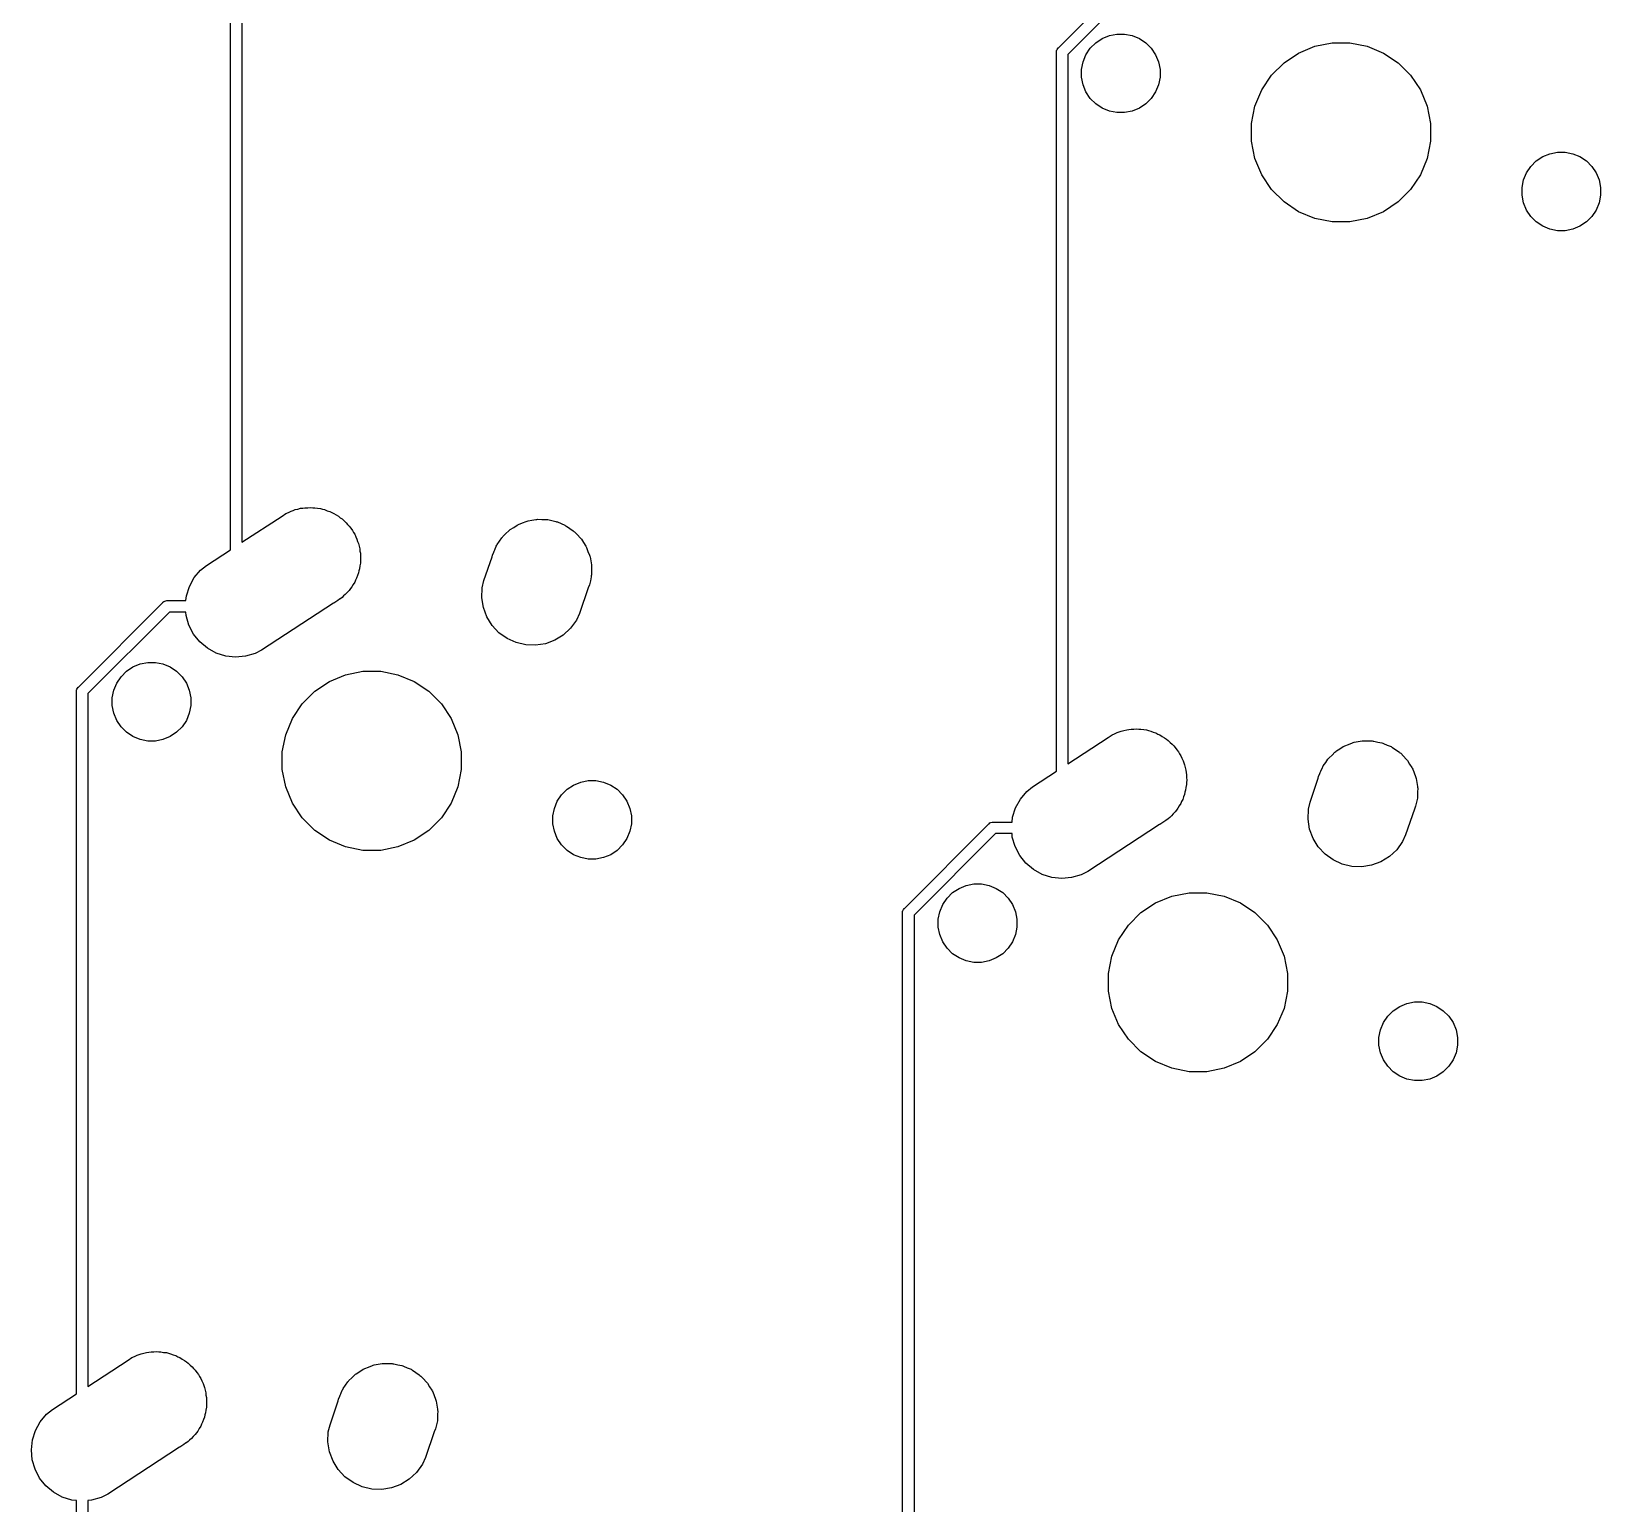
# Model space of a CAD drawing. Extents: x -26.1 to -7.5, y -7.6 to -2.2.
# Drawn here: x -16.888 to -15.512, y -6.094 to -4.803 of the extents above; entities that cross this region are included whole.
import ezdxf

# ---------------------------------------------------------------- set-up
doc = ezdxf.new("R2010")
doc.units = 0
doc.header["$MEASUREMENT"] = 0
doc.layers.add('BLACK', color=7, linetype='CONTINUOUS')

msp = doc.modelspace()

# ---------------------------------------------------------------- linework, layer by layer
at = {"layer": 'BLACK', "linetype": 'CONTINUOUS'}
for p, q in [((-16.7133, -5.25789), (-16.7133, -4.6277)), ((-16.7033, -4.62953), (-16.7033, -5.25137)), ((-15.9872, -4.81786), (-15.9226, -4.75325)), ((-15.9168, -4.76161), (-15.9788, -4.82364)), ((-15.9592, -4.8183), (-15.9544, -4.81351)), ((-15.9544, -4.81351), (-15.9488, -4.80974)), ((-15.9488, -4.80974), (-15.9425, -4.80714)), ((-15.9425, -4.80714), (-15.9359, -4.80582)), ((-15.9359, -4.80582), (-15.9291, -4.80582)), ((-15.9291, -4.80582), (-15.9224, -4.80714)), ((-15.9224, -4.80714), (-15.9162, -4.80974)), ((-15.9162, -4.80974), (-15.9105, -4.81351)), ((-15.9105, -4.81351), (-15.9057, -4.8183)), ((-15.7622, -4.81654), (-15.747, -4.81353)), ((-15.747, -4.81353), (-15.7316, -4.81353)), ((-15.7316, -4.81353), (-15.7164, -4.81654)), ((-15.9888, -4.82059), (-15.9885, -4.81965)), ((-15.9888, -4.82157), (-15.9888, -4.82059)), ((-15.9888, -4.82181), (-15.9888, -4.82157)), ((-15.9888, -5.452), (-15.9888, -4.82181)), ((-15.9885, -4.81965), (-15.9881, -4.81905)), ((-15.9881, -4.81905), (-15.988, -4.81878)), ((-15.988, -4.81878), (-15.9874, -4.81802)), ((-15.9874, -4.81802), (-15.9872, -4.81786)), ((-15.9788, -4.82364), (-15.9788, -5.44548)), ((-15.9656, -4.83022), (-15.963, -4.82395)), ((-15.963, -4.82395), (-15.9592, -4.8183)), ((-15.9057, -4.8183), (-15.902, -4.82395)), ((-15.902, -4.82395), (-15.8994, -4.83022)), ((-15.7893, -4.83105), (-15.7765, -4.82246)), ((-15.7765, -4.82246), (-15.7622, -4.81654)), ((-15.7164, -4.81654), (-15.7021, -4.82246)), ((-15.7021, -4.82246), (-15.6893, -4.83105)), ((-15.9669, -4.83687), (-15.9656, -4.83022)), ((-15.9669, -4.84366), (-15.9669, -4.83687)), ((-15.9656, -4.85031), (-15.9669, -4.84366)), ((-15.8994, -4.83022), (-15.898, -4.83687)), ((-15.898, -4.84366), (-15.8994, -4.85031)), ((-15.898, -4.83687), (-15.898, -4.84366)), ((-15.8089, -4.85484), (-15.8003, -4.84199)), ((-15.8003, -4.84199), (-15.7893, -4.83105)), ((-15.6893, -4.83105), (-15.6783, -4.84199)), ((-15.6783, -4.84199), (-15.6697, -4.85484)), ((-15.963, -4.85658), (-15.9656, -4.85031)), ((-15.9592, -4.86222), (-15.963, -4.85658)), ((-15.902, -4.85658), (-15.9057, -4.86222)), ((-15.8994, -4.85031), (-15.902, -4.85658)), ((-15.8148, -4.86913), (-15.8089, -4.85484)), ((-15.6697, -4.85484), (-15.6638, -4.86913)), ((-15.9544, -4.86702), (-15.9592, -4.86222)), ((-15.9488, -4.87079), (-15.9544, -4.86702)), ((-15.9425, -4.87339), (-15.9488, -4.87079)), ((-15.9162, -4.87079), (-15.9224, -4.87339)), ((-15.9105, -4.86702), (-15.9162, -4.87079)), ((-15.9057, -4.86222), (-15.9105, -4.86702)), ((-15.8178, -4.8843), (-15.8148, -4.86913)), ((-15.6638, -4.86913), (-15.6608, -4.8843)), ((-15.9359, -4.87471), (-15.9425, -4.87339)), ((-15.9291, -4.87471), (-15.9359, -4.87471)), ((-15.9224, -4.87339), (-15.9291, -4.87471)), ((-15.8178, -4.89976), (-15.8178, -4.8843)), ((-15.6608, -4.8843), (-15.6608, -4.89976)), ((-15.8148, -4.91493), (-15.8178, -4.89976)), ((-15.6608, -4.89976), (-15.6638, -4.91493)), ((-15.5624, -4.91326), (-15.5562, -4.91067)), ((-15.5562, -4.91067), (-15.5495, -4.90934)), ((-15.5495, -4.90934), (-15.5427, -4.90934)), ((-15.5427, -4.90934), (-15.5361, -4.91067)), ((-15.5361, -4.91067), (-15.5298, -4.91326)), ((-15.8089, -4.92921), (-15.8148, -4.91493)), ((-15.6638, -4.91493), (-15.6697, -4.92921)), ((-15.5766, -4.92747), (-15.5729, -4.92183)), ((-15.5729, -4.92183), (-15.5681, -4.91703)), ((-15.5681, -4.91703), (-15.5624, -4.91326)), ((-15.5298, -4.91326), (-15.5242, -4.91703)), ((-15.5242, -4.91703), (-15.5194, -4.92183)), ((-15.5194, -4.92183), (-15.5156, -4.92747)), ((-15.8003, -4.94207), (-15.8089, -4.92921)), ((-15.6697, -4.92921), (-15.6783, -4.94207)), ((-15.5806, -4.9404), (-15.5792, -4.93374)), ((-15.5792, -4.93374), (-15.5766, -4.92747)), ((-15.5156, -4.92747), (-15.513, -4.93374)), ((-15.513, -4.93374), (-15.5117, -4.9404)), ((-15.7893, -4.953), (-15.8003, -4.94207)), ((-15.7765, -4.96159), (-15.7893, -4.953)), ((-15.6893, -4.953), (-15.7021, -4.96159)), ((-15.6783, -4.94207), (-15.6893, -4.953)), ((-15.5806, -4.94718), (-15.5806, -4.9404)), ((-15.5792, -4.95384), (-15.5806, -4.94718)), ((-15.5766, -4.96011), (-15.5792, -4.95384)), ((-15.513, -4.95384), (-15.5156, -4.96011)), ((-15.5117, -4.94718), (-15.513, -4.95384)), ((-15.5117, -4.9404), (-15.5117, -4.94718)), ((-15.7622, -4.96751), (-15.7765, -4.96159)), ((-15.747, -4.97053), (-15.7622, -4.96751)), ((-15.7164, -4.96751), (-15.7316, -4.97053)), ((-15.7021, -4.96159), (-15.7164, -4.96751)), ((-15.5729, -4.96575), (-15.5766, -4.96011)), ((-15.5681, -4.97055), (-15.5729, -4.96575)), ((-15.5194, -4.96575), (-15.5242, -4.97055)), ((-15.5156, -4.96011), (-15.5194, -4.96575)), ((-15.7316, -4.97053), (-15.747, -4.97053)), ((-15.5624, -4.97432), (-15.5681, -4.97055)), ((-15.5562, -4.97692), (-15.5624, -4.97432)), ((-15.5495, -4.97824), (-15.5562, -4.97692)), ((-15.5427, -4.97824), (-15.5495, -4.97824)), ((-15.5361, -4.97692), (-15.5427, -4.97824)), ((-15.5298, -4.97432), (-15.5361, -4.97692)), ((-15.5242, -4.97055), (-15.5298, -4.97432)), ((-16.7033, -5.25137), (-16.668, -5.22836)), ((-16.668, -5.22836), (-16.6646, -5.22607)), ((-16.6646, -5.22607), (-16.6623, -5.22514)), ((-16.6623, -5.22514), (-16.6601, -5.22402)), ((-16.6601, -5.22402), (-16.6583, -5.22348)), ((-16.6583, -5.22348), (-16.6565, -5.22274)), ((-16.6565, -5.22274), (-16.6541, -5.22226)), ((-16.6541, -5.22226), (-16.6518, -5.22158)), ((-16.6518, -5.22158), (-16.6498, -5.22141)), ((-16.6498, -5.22141), (-16.6479, -5.22103)), ((-16.6479, -5.22103), (-16.6455, -5.22103)), ((-16.6455, -5.22103), (-16.6431, -5.22082)), ((-16.6431, -5.22082), (-16.6411, -5.22103)), ((-16.6411, -5.22103), (-16.6392, -5.22103)), ((-16.6392, -5.22103), (-16.6368, -5.22151)), ((-16.6368, -5.22151), (-16.6344, -5.22178)), ((-16.6344, -5.22178), (-16.6326, -5.22236)), ((-16.6326, -5.22236), (-16.6307, -5.22274)), ((-16.6307, -5.22274), (-16.6284, -5.22367)), ((-16.6284, -5.22367), (-16.6261, -5.2244)), ((-16.6261, -5.2244), (-16.6244, -5.22533)), ((-16.6244, -5.22533), (-16.6226, -5.22607)), ((-16.6226, -5.22607), (-16.6206, -5.22743)), ((-16.6206, -5.22743), (-16.6184, -5.2286)), ((-16.6184, -5.2286), (-16.6169, -5.22985)), ((-16.6169, -5.22985), (-16.6153, -5.23092)), ((-16.6153, -5.23092), (-16.6136, -5.23265)), ((-16.6136, -5.23265), (-16.6117, -5.23421)), ((-16.6117, -5.23421), (-16.6105, -5.23572)), ((-16.6105, -5.23572), (-16.6092, -5.23709)), ((-16.6092, -5.23709), (-16.6078, -5.23912)), ((-16.6078, -5.23912), (-16.6063, -5.24102)), ((-16.6063, -5.24102), (-16.6054, -5.24274)), ((-16.6054, -5.24274), (-16.6043, -5.24435)), ((-16.4717, -5.24373), (-16.4691, -5.24121)), ((-16.4691, -5.24121), (-16.4685, -5.24076)), ((-16.4685, -5.24076), (-16.4679, -5.24021)), ((-16.4679, -5.24021), (-16.4648, -5.23834)), ((-16.4648, -5.23834), (-16.4619, -5.23636)), ((-16.4619, -5.23636), (-16.4611, -5.23605)), ((-16.4611, -5.23605), (-16.4605, -5.23563)), ((-16.4605, -5.23563), (-16.4571, -5.23438)), ((-16.4571, -5.23438), (-16.4538, -5.23302)), ((-16.4538, -5.23302), (-16.453, -5.23286)), ((-16.453, -5.23286), (-16.4523, -5.23258)), ((-16.4523, -5.23258), (-16.4488, -5.23201)), ((-16.4488, -5.23201), (-16.4453, -5.23132)), ((-16.4453, -5.23132), (-16.4445, -5.23132)), ((-16.4445, -5.23132), (-16.4437, -5.23119)), ((-16.4437, -5.23119), (-16.4401, -5.23132)), ((-16.4401, -5.23132), (-16.4365, -5.23132)), ((-16.4365, -5.23132), (-16.4358, -5.23148)), ((-16.4358, -5.23148), (-16.4349, -5.23151)), ((-16.4349, -5.23151), (-16.4315, -5.23233)), ((-16.4315, -5.23233), (-16.428, -5.23302)), ((-16.428, -5.23302), (-16.4272, -5.23333)), ((-16.4272, -5.23333), (-16.4265, -5.23352)), ((-16.4265, -5.23352), (-16.4232, -5.235)), ((-16.4232, -5.235), (-16.4199, -5.23636)), ((-16.4199, -5.23636), (-16.4193, -5.23681)), ((-16.4193, -5.23681), (-16.4185, -5.23714)), ((-16.4185, -5.23714), (-16.4156, -5.23923)), ((-16.4156, -5.23923), (-16.4127, -5.24121)), ((-16.4127, -5.24121), (-16.4121, -5.24178)), ((-16.4121, -5.24178), (-16.4114, -5.24225)), ((-16.4114, -5.24225), (-16.409, -5.24486)), ((-16.6043, -5.24435), (-16.6034, -5.2466)), ((-16.6034, -5.2466), (-16.6023, -5.24876)), ((-16.6023, -5.24876), (-16.6017, -5.25062)), ((-16.6017, -5.25062), (-16.601, -5.25241)), ((-16.601, -5.25241), (-16.6005, -5.2548)), ((-16.6005, -5.2548), (-16.5998, -5.25714)), ((-16.4815, -5.25792), (-16.4802, -5.25463)), ((-16.4802, -5.25463), (-16.4797, -5.25396)), ((-16.4797, -5.25396), (-16.4794, -5.25323)), ((-16.4794, -5.25323), (-16.4773, -5.25034)), ((-16.4773, -5.25034), (-16.4753, -5.24738)), ((-16.4753, -5.24738), (-16.4747, -5.24681)), ((-16.4747, -5.24681), (-16.4743, -5.24615)), ((-16.4743, -5.24615), (-16.4717, -5.24373)), ((-16.409, -5.24486), (-16.4065, -5.24738)), ((-16.4065, -5.24738), (-16.4061, -5.24805)), ((-16.4061, -5.24805), (-16.4055, -5.24864)), ((-16.4055, -5.24864), (-16.4036, -5.25167)), ((-16.4036, -5.25167), (-16.4017, -5.25463)), ((-16.4017, -5.25463), (-16.4013, -5.25538)), ((-16.4013, -5.25538), (-16.4009, -5.25606)), ((-16.4009, -5.25606), (-16.3997, -5.2594)), ((-16.7343, -5.27158), (-16.7133, -5.25789)), ((-16.5998, -5.25714), (-16.5997, -5.25907)), ((-16.5993, -5.26969), (-16.5998, -5.27208)), ((-16.5997, -5.25907), (-16.5993, -5.26096)), ((-16.5993, -5.26096), (-16.5993, -5.2634)), ((-16.5993, -5.2634), (-16.5991, -5.26583)), ((-16.5991, -5.26583), (-16.5993, -5.26775)), ((-16.5993, -5.26775), (-16.5993, -5.26969)), ((-16.4909, -5.28494), (-16.4838, -5.26405)), ((-16.4838, -5.26405), (-16.4835, -5.26269)), ((-16.4835, -5.26269), (-16.4824, -5.25993)), ((-16.4824, -5.25993), (-16.4821, -5.25917)), ((-16.4821, -5.25917), (-16.4815, -5.25792)), ((-16.3997, -5.2594), (-16.3983, -5.26269)), ((-16.3983, -5.26269), (-16.3982, -5.26348)), ((-16.3982, -5.26348), (-16.3979, -5.26424)), ((-16.3979, -5.26424), (-16.3973, -5.26775)), ((-16.3973, -5.26775), (-16.3966, -5.27125)), ((-16.7492, -5.29), (-16.745, -5.28235)), ((-16.745, -5.28235), (-16.7394, -5.27567)), ((-16.7394, -5.27567), (-16.7343, -5.27158)), ((-16.6027, -5.28282), (-16.6036, -5.28452)), ((-16.6019, -5.2805), (-16.6027, -5.28282)), ((-16.601, -5.27824), (-16.6019, -5.2805)), ((-16.6006, -5.27635), (-16.601, -5.27824)), ((-16.6, -5.2745), (-16.6006, -5.27635)), ((-16.5998, -5.27208), (-16.6, -5.2745)), ((-16.3968, -5.28157), (-16.3976, -5.28504)), ((-16.3966, -5.27997), (-16.3968, -5.28076)), ((-16.3968, -5.28076), (-16.3968, -5.28157)), ((-16.3966, -5.27125), (-16.3966, -5.27205)), ((-16.3966, -5.27205), (-16.3965, -5.27285)), ((-16.3965, -5.27285), (-16.3966, -5.27641)), ((-16.3966, -5.27641), (-16.3966, -5.27997)), ((-16.7518, -5.29832), (-16.7492, -5.29)), ((-16.6125, -5.29715), (-16.614, -5.29836)), ((-16.6109, -5.29528), (-16.6125, -5.29715)), ((-16.6092, -5.29356), (-16.6109, -5.29528)), ((-16.6081, -5.29195), (-16.6092, -5.29356)), ((-16.6069, -5.29047), (-16.6081, -5.29195)), ((-16.6057, -5.28833), (-16.6069, -5.29047)), ((-16.6043, -5.2863), (-16.6057, -5.28833)), ((-16.6036, -5.28452), (-16.6043, -5.2863)), ((-16.4928, -5.30002), (-16.4924, -5.2913)), ((-16.4924, -5.2913), (-16.4909, -5.28494)), ((-16.3995, -5.29129), (-16.4072, -5.3137)), ((-16.3983, -5.28853), (-16.3995, -5.29129)), ((-16.3976, -5.28504), (-16.3983, -5.28853)), ((-16.8466, -5.37822), (-16.7725, -5.30414)), ((-16.7725, -5.30414), (-16.7724, -5.30395)), ((-16.7724, -5.30395), (-16.7716, -5.30332)), ((-16.7716, -5.30332), (-16.7708, -5.30286)), ((-16.7708, -5.30286), (-16.7698, -5.30257)), ((-16.7698, -5.30257), (-16.7691, -5.3025)), ((-16.7691, -5.3025), (-16.7688, -5.30247)), ((-16.7691, -5.3025), (-16.7691, -5.3025)), ((-16.7688, -5.30247), (-16.7686, -5.3025)), ((-16.7686, -5.3025), (-16.7523, -5.3025)), ((-16.7523, -5.3025), (-16.7518, -5.29832)), ((-16.6228, -5.30467), (-16.6859, -5.34579)), ((-16.6226, -5.30458), (-16.6228, -5.30467)), ((-16.6192, -5.3023), (-16.6226, -5.30458)), ((-16.6176, -5.30124), (-16.6192, -5.3023)), ((-16.6174, -5.30108), (-16.6176, -5.30124)), ((-16.6153, -5.29973), (-16.6174, -5.30108)), ((-16.614, -5.29836), (-16.6153, -5.29973)), ((-16.4914, -5.30863), (-16.4928, -5.30002)), ((-16.4883, -5.31681), (-16.4914, -5.30863)), ((-16.7668, -5.3125), (-16.8383, -5.384)), ((-16.7523, -5.3125), (-16.7668, -5.3125)), ((-16.752, -5.31568), (-16.7523, -5.3125)), ((-16.7496, -5.32406), (-16.752, -5.31568)), ((-16.7456, -5.3318), (-16.7496, -5.32406)), ((-16.4837, -5.32423), (-16.4883, -5.31681)), ((-16.4778, -5.33062), (-16.4837, -5.32423)), ((-16.4099, -5.31964), (-16.415, -5.32672)), ((-16.4072, -5.3137), (-16.4099, -5.31964)), ((-16.7401, -5.33861), (-16.7456, -5.3318)), ((-16.7334, -5.34422), (-16.7401, -5.33861)), ((-16.4707, -5.33573), (-16.4778, -5.33062)), ((-16.4628, -5.33935), (-16.4707, -5.33573)), ((-16.4288, -5.33724), (-16.437, -5.34029)), ((-16.4214, -5.33266), (-16.4288, -5.33724)), ((-16.415, -5.32672), (-16.4214, -5.33266)), ((-16.7258, -5.34842), (-16.7334, -5.34422)), ((-16.7174, -5.35105), (-16.7258, -5.34842)), ((-16.7088, -5.352), (-16.7174, -5.35105)), ((-16.7001, -5.35124), (-16.7088, -5.352)), ((-16.6917, -5.34881), (-16.7001, -5.35124)), ((-16.6859, -5.34579), (-16.6917, -5.34881)), ((-16.4543, -5.34136), (-16.4628, -5.33935)), ((-16.4456, -5.34168), (-16.4543, -5.34136)), ((-16.437, -5.34029), (-16.4456, -5.34168)), ((-16.8092, -5.36919), (-16.8044, -5.36439)), ((-16.8044, -5.36439), (-16.7988, -5.36062)), ((-16.7988, -5.36062), (-16.7925, -5.35802)), ((-16.7925, -5.35802), (-16.7858, -5.3567)), ((-16.7858, -5.3567), (-16.7791, -5.3567)), ((-16.7791, -5.3567), (-16.7724, -5.35802)), ((-16.7724, -5.35802), (-16.7661, -5.36062)), ((-16.7661, -5.36062), (-16.7605, -5.36439)), ((-16.7605, -5.36439), (-16.7557, -5.36919)), ((-16.6122, -5.36743), (-16.597, -5.36441)), ((-16.597, -5.36441), (-16.5815, -5.36441)), ((-16.5815, -5.36441), (-16.5664, -5.36743)), ((-16.8482, -5.38095), (-16.8479, -5.38001)), ((-16.8479, -5.38001), (-16.8475, -5.37933)), ((-16.8475, -5.37933), (-16.8474, -5.37914)), ((-16.8474, -5.37914), (-16.8468, -5.37838)), ((-16.8468, -5.37838), (-16.8466, -5.37822)), ((-16.8156, -5.3811), (-16.813, -5.37483)), ((-16.813, -5.37483), (-16.8092, -5.36919)), ((-16.7557, -5.36919), (-16.7519, -5.37483)), ((-16.7519, -5.37483), (-16.7493, -5.3811)), ((-16.6393, -5.38194), (-16.6264, -5.37335)), ((-16.6264, -5.37335), (-16.6122, -5.36743)), ((-16.5664, -5.36743), (-16.5521, -5.37335)), ((-16.5521, -5.37335), (-16.5392, -5.38194)), ((-16.8483, -5.38193), (-16.8482, -5.38095)), ((-16.8483, -5.38218), (-16.8483, -5.38193)), ((-16.8483, -5.99789), (-16.8483, -5.38218)), ((-16.8383, -5.384), (-16.8383, -5.99137)), ((-16.8169, -5.38776), (-16.8156, -5.3811)), ((-16.8169, -5.39454), (-16.8169, -5.38776)), ((-16.7493, -5.3811), (-16.748, -5.38776)), ((-16.748, -5.38776), (-16.748, -5.39454)), ((-16.6588, -5.40573), (-16.6502, -5.39287)), ((-16.6502, -5.39287), (-16.6393, -5.38194)), ((-16.5392, -5.38194), (-16.5283, -5.39287)), ((-16.5283, -5.39287), (-16.5197, -5.40573)), ((-16.8156, -5.4012), (-16.8169, -5.39454)), ((-16.813, -5.40747), (-16.8156, -5.4012)), ((-16.8092, -5.41311), (-16.813, -5.40747)), ((-16.7519, -5.40747), (-16.7557, -5.41311)), ((-16.7493, -5.4012), (-16.7519, -5.40747)), ((-16.748, -5.39454), (-16.7493, -5.4012)), ((-16.6647, -5.42002), (-16.6588, -5.40573)), ((-16.5197, -5.40573), (-16.5138, -5.42002)), ((-16.8044, -5.41791), (-16.8092, -5.41311)), ((-16.7988, -5.42168), (-16.8044, -5.41791)), ((-16.7925, -5.42427), (-16.7988, -5.42168)), ((-16.7661, -5.42168), (-16.7724, -5.42427)), ((-16.7605, -5.41791), (-16.7661, -5.42168)), ((-16.7557, -5.41311), (-16.7605, -5.41791)), ((-16.6678, -5.43518), (-16.6647, -5.42002)), ((-16.5138, -5.42002), (-16.5108, -5.43518)), ((-15.9435, -5.42247), (-15.9401, -5.42019)), ((-15.9401, -5.42019), (-15.9379, -5.41926)), ((-15.9379, -5.41926), (-15.9357, -5.41813)), ((-15.9357, -5.41813), (-15.9338, -5.41759)), ((-15.9338, -5.41759), (-15.932, -5.41685)), ((-15.932, -5.41685), (-15.9297, -5.41637)), ((-15.9297, -5.41637), (-15.9273, -5.41569)), ((-15.9273, -5.41569), (-15.9254, -5.41553)), ((-15.9254, -5.41553), (-15.9235, -5.41515)), ((-15.9235, -5.41515), (-15.9211, -5.41515)), ((-15.9211, -5.41515), (-15.9186, -5.41494)), ((-15.9186, -5.41494), (-15.9167, -5.41515)), ((-15.9167, -5.41515), (-15.9148, -5.41515)), ((-15.9148, -5.41515), (-15.9124, -5.41562)), ((-15.9124, -5.41562), (-15.91, -5.41589)), ((-15.91, -5.41589), (-15.9081, -5.41647)), ((-15.9081, -5.41647), (-15.9062, -5.41685)), ((-15.9062, -5.41685), (-15.904, -5.41778)), ((-15.904, -5.41778), (-15.9016, -5.41852)), ((-15.9016, -5.41852), (-15.8999, -5.41945)), ((-15.8999, -5.41945), (-15.8981, -5.42019)), ((-15.8981, -5.42019), (-15.8961, -5.42154)), ((-15.8961, -5.42154), (-15.894, -5.42272)), ((-16.7858, -5.4256), (-16.7925, -5.42427)), ((-16.7791, -5.4256), (-16.7858, -5.4256)), ((-16.7724, -5.42427), (-16.7791, -5.4256)), ((-16.6678, -5.45065), (-16.6678, -5.43518)), ((-16.5108, -5.43518), (-16.5108, -5.45065)), ((-15.9788, -5.44548), (-15.9435, -5.42247)), ((-15.894, -5.42272), (-15.8925, -5.42396)), ((-15.8925, -5.42396), (-15.8909, -5.42504)), ((-15.8909, -5.42504), (-15.8892, -5.42676)), ((-15.8892, -5.42676), (-15.8873, -5.42833)), ((-15.8873, -5.42833), (-15.8861, -5.42984)), ((-15.8861, -5.42984), (-15.8847, -5.43121)), ((-15.8847, -5.43121), (-15.8834, -5.43323)), ((-15.8834, -5.43323), (-15.8818, -5.43513)), ((-15.8818, -5.43513), (-15.881, -5.43685)), ((-15.7472, -5.43784), (-15.7447, -5.43532)), ((-15.7447, -5.43532), (-15.744, -5.43487)), ((-15.744, -5.43487), (-15.7434, -5.43432)), ((-15.7434, -5.43432), (-15.7404, -5.43245)), ((-15.7404, -5.43245), (-15.7374, -5.43047)), ((-15.7374, -5.43047), (-15.7367, -5.43017)), ((-15.7367, -5.43017), (-15.736, -5.42974)), ((-15.736, -5.42974), (-15.7327, -5.4285)), ((-15.7327, -5.4285), (-15.7294, -5.42714)), ((-15.7294, -5.42714), (-15.7286, -5.42698)), ((-15.7286, -5.42698), (-15.7278, -5.4267)), ((-15.7278, -5.4267), (-15.7243, -5.42613)), ((-15.7243, -5.42613), (-15.7208, -5.42543)), ((-15.7208, -5.42543), (-15.72, -5.42543)), ((-15.72, -5.42543), (-15.7192, -5.4253)), ((-15.7192, -5.4253), (-15.7157, -5.42543)), ((-15.7157, -5.42543), (-15.7121, -5.42543)), ((-15.7121, -5.42543), (-15.7113, -5.42559)), ((-15.7113, -5.42559), (-15.7105, -5.42562)), ((-15.7105, -5.42562), (-15.707, -5.42644)), ((-15.707, -5.42644), (-15.7035, -5.42714)), ((-15.7035, -5.42714), (-15.7028, -5.42744)), ((-15.7028, -5.42744), (-15.702, -5.42763)), ((-15.702, -5.42763), (-15.6988, -5.42911)), ((-15.6988, -5.42911), (-15.6955, -5.43047)), ((-15.6955, -5.43047), (-15.6948, -5.43092)), ((-15.6948, -5.43092), (-15.6941, -5.43126)), ((-15.6941, -5.43126), (-15.6912, -5.43334)), ((-15.6912, -5.43334), (-15.6882, -5.43532)), ((-15.6882, -5.43532), (-15.6877, -5.43589)), ((-15.881, -5.43685), (-15.8799, -5.43846)), ((-15.8799, -5.43846), (-15.8789, -5.44071)), ((-15.8789, -5.44071), (-15.8778, -5.44288)), ((-15.8778, -5.44288), (-15.8773, -5.44473)), ((-15.8773, -5.44473), (-15.8765, -5.44652)), ((-15.8765, -5.44652), (-15.8761, -5.44891)), ((-15.8761, -5.44891), (-15.8754, -5.45125)), ((-15.7571, -5.45204), (-15.7557, -5.44874)), ((-15.7557, -5.44874), (-15.7553, -5.44807)), ((-15.7553, -5.44807), (-15.7549, -5.44734)), ((-15.7549, -5.44734), (-15.7528, -5.44445)), ((-15.7528, -5.44445), (-15.7509, -5.44149)), ((-15.7509, -5.44149), (-15.7503, -5.44092)), ((-15.7503, -5.44092), (-15.7498, -5.44027)), ((-15.7498, -5.44027), (-15.7472, -5.43784)), ((-15.6877, -5.43589), (-15.687, -5.43636)), ((-15.687, -5.43636), (-15.6846, -5.43897)), ((-15.6846, -5.43897), (-15.6821, -5.44149)), ((-15.6821, -5.44149), (-15.6816, -5.44216)), ((-15.6816, -5.44216), (-15.6811, -5.44275)), ((-15.6811, -5.44275), (-15.6792, -5.44578)), ((-15.6792, -5.44578), (-15.6772, -5.44874)), ((-15.6772, -5.44874), (-15.6769, -5.44949)), ((-16.6647, -5.46581), (-16.6678, -5.45065)), ((-16.5108, -5.45065), (-16.5138, -5.46581)), ((-16.4124, -5.46415), (-16.4061, -5.46155)), ((-16.4061, -5.46155), (-16.3995, -5.46023)), ((-16.3995, -5.46023), (-16.3927, -5.46023)), ((-16.3927, -5.46023), (-16.386, -5.46155)), ((-16.386, -5.46155), (-16.3798, -5.46415)), ((-16.0098, -5.4657), (-15.9888, -5.452)), ((-15.8754, -5.45125), (-15.8752, -5.45318)), ((-15.8752, -5.45318), (-15.8748, -5.45508)), ((-15.8748, -5.45508), (-15.8748, -5.45752)), ((-15.8748, -5.45752), (-15.8746, -5.45994)), ((-15.8746, -5.45994), (-15.8748, -5.46187)), ((-15.8748, -5.46187), (-15.8748, -5.4638)), ((-15.7665, -5.47905), (-15.7593, -5.45816)), ((-15.7593, -5.45816), (-15.759, -5.45681)), ((-15.759, -5.45681), (-15.7579, -5.45404)), ((-15.7579, -5.45404), (-15.7576, -5.45329)), ((-15.7576, -5.45329), (-15.7571, -5.45204)), ((-15.6769, -5.44949), (-15.6765, -5.45018)), ((-15.6765, -5.45018), (-15.6752, -5.45351)), ((-15.6752, -5.45351), (-15.6739, -5.45681)), ((-15.6739, -5.45681), (-15.6737, -5.4576)), ((-15.6737, -5.4576), (-15.6734, -5.45835)), ((-15.6734, -5.45835), (-15.6729, -5.46187)), ((-15.6729, -5.46187), (-15.6722, -5.46536)), ((-16.6588, -5.4801), (-16.6647, -5.46581)), ((-16.5138, -5.46581), (-16.5197, -5.4801)), ((-16.4266, -5.47836), (-16.4228, -5.47272)), ((-16.4228, -5.47272), (-16.418, -5.46792)), ((-16.418, -5.46792), (-16.4124, -5.46415)), ((-16.3798, -5.46415), (-16.3741, -5.46792)), ((-16.3741, -5.46792), (-16.3693, -5.47272)), ((-16.3693, -5.47272), (-16.3655, -5.47836)), ((-16.0247, -5.48412), (-16.0205, -5.47647)), ((-16.0205, -5.47647), (-16.0149, -5.46979)), ((-16.0149, -5.46979), (-16.0098, -5.4657)), ((-15.8775, -5.47461), (-15.8782, -5.47694)), ((-15.8765, -5.47236), (-15.8775, -5.47461)), ((-15.8762, -5.47046), (-15.8765, -5.47236)), ((-15.8756, -5.46862), (-15.8762, -5.47046)), ((-15.8753, -5.46619), (-15.8756, -5.46862)), ((-15.8748, -5.4638), (-15.8753, -5.46619)), ((-15.6724, -5.47568), (-15.6732, -5.47915)), ((-15.6723, -5.47488), (-15.6724, -5.47568)), ((-15.6722, -5.47409), (-15.6723, -5.47488)), ((-15.6722, -5.46536), (-15.6722, -5.46617)), ((-15.6722, -5.46617), (-15.672, -5.46697)), ((-15.672, -5.46697), (-15.6722, -5.47052)), ((-15.6722, -5.47052), (-15.6722, -5.47409)), ((-16.6502, -5.49295), (-16.6588, -5.4801)), ((-16.5197, -5.4801), (-16.5283, -5.49295)), ((-16.4305, -5.49128), (-16.4292, -5.48463)), ((-16.4292, -5.48463), (-16.4266, -5.47836)), ((-16.3655, -5.47836), (-16.363, -5.48463)), ((-16.363, -5.48463), (-16.3616, -5.49128)), ((-16.0274, -5.49243), (-16.0247, -5.48412)), ((-15.8864, -5.4894), (-15.888, -5.49126)), ((-15.8847, -5.48767), (-15.8864, -5.4894)), ((-15.8837, -5.48607), (-15.8847, -5.48767)), ((-15.8824, -5.48458), (-15.8837, -5.48607)), ((-15.8812, -5.48245), (-15.8824, -5.48458)), ((-15.8799, -5.48042), (-15.8812, -5.48245)), ((-15.8791, -5.47863), (-15.8799, -5.48042)), ((-15.8782, -5.47694), (-15.8791, -5.47863)), ((-15.7683, -5.49413), (-15.768, -5.48541)), ((-15.768, -5.48541), (-15.7665, -5.47905)), ((-15.675, -5.4854), (-15.6827, -5.50781)), ((-15.6739, -5.48264), (-15.675, -5.4854)), ((-15.6732, -5.47915), (-15.6739, -5.48264)), ((-16.6393, -5.50389), (-16.6502, -5.49295)), ((-16.6264, -5.51248), (-16.6393, -5.50389)), ((-16.5392, -5.50389), (-16.5521, -5.51248)), ((-16.5283, -5.49295), (-16.5392, -5.50389)), ((-16.4305, -5.49807), (-16.4305, -5.49128)), ((-16.4292, -5.50473), (-16.4305, -5.49807)), ((-16.3616, -5.49807), (-16.363, -5.50473)), ((-16.3616, -5.49128), (-16.3616, -5.49807)), ((-16.1222, -5.57234), (-16.0481, -5.49825)), ((-16.0481, -5.49825), (-16.0479, -5.49806)), ((-16.0479, -5.49806), (-16.0472, -5.49743)), ((-16.0472, -5.49743), (-16.0463, -5.49697)), ((-16.0463, -5.49697), (-16.0454, -5.49668)), ((-16.0454, -5.49668), (-16.0446, -5.49661)), ((-16.0446, -5.49661), (-16.0444, -5.49659)), ((-16.0446, -5.49661), (-16.0446, -5.49661)), ((-16.0444, -5.49659), (-16.0441, -5.49661)), ((-16.0441, -5.49661), (-16.0278, -5.49661)), ((-16.0278, -5.49661), (-16.0274, -5.49243)), ((-15.8984, -5.49879), (-15.9615, -5.5399)), ((-15.8981, -5.49869), (-15.8984, -5.49879)), ((-15.8947, -5.49641), (-15.8981, -5.49869)), ((-15.8931, -5.49535), (-15.8947, -5.49641)), ((-15.8929, -5.4952), (-15.8931, -5.49535)), ((-15.8909, -5.49384), (-15.8929, -5.4952)), ((-15.8895, -5.49248), (-15.8909, -5.49384)), ((-15.888, -5.49126), (-15.8895, -5.49248)), ((-15.7669, -5.50275), (-15.7683, -5.49413)), ((-15.7639, -5.51092), (-15.7669, -5.50275)), ((-16.6122, -5.5184), (-16.6264, -5.51248)), ((-16.5521, -5.51248), (-16.5664, -5.5184)), ((-16.4266, -5.511), (-16.4292, -5.50473)), ((-16.4228, -5.51664), (-16.4266, -5.511)), ((-16.418, -5.52144), (-16.4228, -5.51664)), ((-16.3693, -5.51664), (-16.3741, -5.52144)), ((-16.3655, -5.511), (-16.3693, -5.51664)), ((-16.363, -5.50473), (-16.3655, -5.511)), ((-16.0423, -5.50661), (-16.1138, -5.57812)), ((-16.0278, -5.50661), (-16.0423, -5.50661)), ((-16.0276, -5.5098), (-16.0278, -5.50661)), ((-16.0251, -5.51818), (-16.0276, -5.5098)), ((-15.7593, -5.51835), (-15.7639, -5.51092)), ((-15.6854, -5.51376), (-15.6905, -5.52083)), ((-15.6827, -5.50781), (-15.6854, -5.51376)), ((-16.597, -5.52141), (-16.6122, -5.5184)), ((-16.5815, -5.52141), (-16.597, -5.52141)), ((-16.5664, -5.5184), (-16.5815, -5.52141)), ((-16.4124, -5.52521), (-16.418, -5.52144)), ((-16.4061, -5.5278), (-16.4124, -5.52521)), ((-16.3995, -5.52913), (-16.4061, -5.5278)), ((-16.3927, -5.52913), (-16.3995, -5.52913)), ((-16.386, -5.5278), (-16.3927, -5.52913)), ((-16.3798, -5.52521), (-16.386, -5.5278)), ((-16.3741, -5.52144), (-16.3798, -5.52521)), ((-16.0211, -5.52592), (-16.0251, -5.51818)), ((-16.0156, -5.53272), (-16.0211, -5.52592)), ((-15.7533, -5.52473), (-15.7593, -5.51835)), ((-15.7463, -5.52984), (-15.7533, -5.52473)), ((-15.7383, -5.53347), (-15.7463, -5.52984)), ((-15.7043, -5.53136), (-15.7125, -5.5344)), ((-15.6969, -5.52677), (-15.7043, -5.53136)), ((-15.6905, -5.52083), (-15.6969, -5.52677)), ((-16.009, -5.53833), (-16.0156, -5.53272)), ((-16.0013, -5.54253), (-16.009, -5.53833)), ((-15.993, -5.54516), (-16.0013, -5.54253)), ((-15.9843, -5.54612), (-15.993, -5.54516)), ((-15.9756, -5.54536), (-15.9843, -5.54612)), ((-15.9673, -5.54292), (-15.9756, -5.54536)), ((-15.9615, -5.5399), (-15.9673, -5.54292)), ((-15.7299, -5.53548), (-15.7383, -5.53347)), ((-15.7211, -5.53579), (-15.7299, -5.53548)), ((-15.7125, -5.5344), (-15.7211, -5.53579)), ((-16.0848, -5.5633), (-16.08, -5.55851)), ((-16.08, -5.55851), (-16.0743, -5.55474)), ((-16.0743, -5.55474), (-16.0681, -5.55214)), ((-16.0681, -5.55214), (-16.0614, -5.55082)), ((-16.0614, -5.55082), (-16.0546, -5.55082)), ((-16.0546, -5.55082), (-16.048, -5.55214)), ((-16.048, -5.55214), (-16.0417, -5.55474)), ((-16.0417, -5.55474), (-16.036, -5.55851)), ((-16.036, -5.55851), (-16.0312, -5.5633)), ((-15.8877, -5.56154), (-15.8725, -5.55853)), ((-15.8725, -5.55853), (-15.8571, -5.55853)), ((-15.8571, -5.55853), (-15.8419, -5.56154)), ((-16.123, -5.57326), (-16.1224, -5.5725)), ((-16.1224, -5.5725), (-16.1222, -5.57234)), ((-16.0911, -5.57522), (-16.0885, -5.56895)), ((-16.0885, -5.56895), (-16.0848, -5.5633)), ((-16.0312, -5.5633), (-16.0275, -5.56895)), ((-16.0275, -5.56895), (-16.0249, -5.57522)), ((-15.9149, -5.57605), (-15.902, -5.56746)), ((-15.902, -5.56746), (-15.8877, -5.56154)), ((-15.8419, -5.56154), (-15.8276, -5.56746)), ((-15.8276, -5.56746), (-15.8148, -5.57605)), ((-16.1238, -5.57507), (-16.1235, -5.57413)), ((-16.1238, -5.57605), (-16.1238, -5.57507)), ((-16.1238, -5.57629), (-16.1238, -5.57605)), ((-16.1238, -6.192), (-16.1238, -5.57629)), ((-16.1235, -5.57413), (-16.1234, -5.57391)), ((-16.1234, -5.57391), (-16.123, -5.57326)), ((-16.1138, -5.57812), (-16.1138, -6.18548)), ((-16.0925, -5.58187), (-16.0911, -5.57522)), ((-16.0925, -5.58866), (-16.0925, -5.58187)), ((-16.0249, -5.57522), (-16.0236, -5.58187)), ((-16.0236, -5.58187), (-16.0236, -5.58866)), ((-15.9258, -5.58699), (-15.9149, -5.57605)), ((-15.8148, -5.57605), (-15.8038, -5.58699)), ((-16.0911, -5.59531), (-16.0925, -5.58866)), ((-16.0885, -5.60158), (-16.0911, -5.59531)), ((-16.0249, -5.59531), (-16.0275, -5.60158)), ((-16.0236, -5.58866), (-16.0249, -5.59531)), ((-15.9403, -5.61413), (-15.9344, -5.59984)), ((-15.9344, -5.59984), (-15.9258, -5.58699)), ((-15.8038, -5.58699), (-15.7953, -5.59984)), ((-15.7953, -5.59984), (-15.7893, -5.61413)), ((-16.0848, -5.60722), (-16.0885, -5.60158)), ((-16.08, -5.61202), (-16.0848, -5.60722)), ((-16.0743, -5.61579), (-16.08, -5.61202)), ((-16.036, -5.61202), (-16.0417, -5.61579)), ((-16.0312, -5.60722), (-16.036, -5.61202)), ((-16.0275, -5.60158), (-16.0312, -5.60722)), ((-15.9433, -5.6293), (-15.9403, -5.61413)), ((-15.7893, -5.61413), (-15.7863, -5.6293)), ((-16.0681, -5.61839), (-16.0743, -5.61579)), ((-16.0614, -5.61971), (-16.0681, -5.61839)), ((-16.0546, -5.61971), (-16.0614, -5.61971)), ((-16.048, -5.61839), (-16.0546, -5.61971)), ((-16.0417, -5.61579), (-16.048, -5.61839)), ((-15.9433, -5.64476), (-15.9433, -5.6293)), ((-15.7863, -5.6293), (-15.7863, -5.64476)), ((-15.9403, -5.65993), (-15.9433, -5.64476)), ((-15.7863, -5.64476), (-15.7893, -5.65993)), ((-15.6879, -5.65826), (-15.6817, -5.65567)), ((-15.6817, -5.65567), (-15.675, -5.65434)), ((-15.675, -5.65434), (-15.6682, -5.65434)), ((-15.6682, -5.65434), (-15.6616, -5.65567)), ((-15.6616, -5.65567), (-15.6553, -5.65826)), ((-15.9344, -5.67421), (-15.9403, -5.65993)), ((-15.7893, -5.65993), (-15.7953, -5.67421)), ((-15.7022, -5.67247), (-15.6984, -5.66683)), ((-15.6984, -5.66683), (-15.6936, -5.66203)), ((-15.6936, -5.66203), (-15.6879, -5.65826)), ((-15.6553, -5.65826), (-15.6497, -5.66203)), ((-15.6497, -5.66203), (-15.6449, -5.66683)), ((-15.6449, -5.66683), (-15.6411, -5.67247)), ((-15.9258, -5.68707), (-15.9344, -5.67421)), ((-15.7953, -5.67421), (-15.8038, -5.68707)), ((-15.7061, -5.6854), (-15.7048, -5.67874)), ((-15.7048, -5.67874), (-15.7022, -5.67247)), ((-15.6411, -5.67247), (-15.6385, -5.67874)), ((-15.6385, -5.67874), (-15.6372, -5.6854)), ((-15.9149, -5.698), (-15.9258, -5.68707)), ((-15.8038, -5.68707), (-15.8148, -5.698)), ((-15.7061, -5.69218), (-15.7061, -5.6854)), ((-15.7048, -5.69884), (-15.7061, -5.69218)), ((-15.6372, -5.69218), (-15.6385, -5.69884)), ((-15.6372, -5.6854), (-15.6372, -5.69218)), ((-15.902, -5.70659), (-15.9149, -5.698)), ((-15.8877, -5.71251), (-15.902, -5.70659)), ((-15.8276, -5.70659), (-15.8419, -5.71251)), ((-15.8148, -5.698), (-15.8276, -5.70659)), ((-15.7022, -5.70511), (-15.7048, -5.69884)), ((-15.6984, -5.71075), (-15.7022, -5.70511)), ((-15.6936, -5.71555), (-15.6984, -5.71075)), ((-15.6449, -5.71075), (-15.6497, -5.71555)), ((-15.6411, -5.70511), (-15.6449, -5.71075)), ((-15.6385, -5.69884), (-15.6411, -5.70511)), ((-15.8725, -5.71553), (-15.8877, -5.71251)), ((-15.8571, -5.71553), (-15.8725, -5.71553)), ((-15.8419, -5.71251), (-15.8571, -5.71553)), ((-15.6879, -5.71932), (-15.6936, -5.71555)), ((-15.6817, -5.72192), (-15.6879, -5.71932)), ((-15.675, -5.72324), (-15.6817, -5.72192)), ((-15.6682, -5.72324), (-15.675, -5.72324)), ((-15.6616, -5.72192), (-15.6682, -5.72324)), ((-15.6553, -5.71932), (-15.6616, -5.72192)), ((-15.6497, -5.71555), (-15.6553, -5.71932)), ((-16.8383, -5.99137), (-16.803, -5.96836)), ((-16.803, -5.96836), (-16.7996, -5.96607)), ((-16.7996, -5.96607), (-16.7973, -5.96514)), ((-16.7973, -5.96514), (-16.7951, -5.96402)), ((-16.7951, -5.96402), (-16.7933, -5.96348)), ((-16.7933, -5.96348), (-16.7915, -5.96274)), ((-16.7915, -5.96274), (-16.7891, -5.96226)), ((-16.7891, -5.96226), (-16.7868, -5.96158)), ((-16.7868, -5.96158), (-16.7848, -5.96141)), ((-16.7848, -5.96141), (-16.7829, -5.96103)), ((-16.7829, -5.96103), (-16.7805, -5.96103)), ((-16.7805, -5.96103), (-16.7781, -5.96082)), ((-16.7781, -5.96082), (-16.7761, -5.96103)), ((-16.7761, -5.96103), (-16.7742, -5.96103)), ((-16.7742, -5.96103), (-16.7718, -5.96151)), ((-16.7718, -5.96151), (-16.7694, -5.96178)), ((-16.7694, -5.96178), (-16.7676, -5.96236)), ((-16.7676, -5.96236), (-16.7657, -5.96274)), ((-16.7657, -5.96274), (-16.7634, -5.96367)), ((-16.7634, -5.96367), (-16.7611, -5.9644)), ((-16.7611, -5.9644), (-16.7594, -5.96533)), ((-16.7594, -5.96533), (-16.7576, -5.96607)), ((-16.7576, -5.96607), (-16.7556, -5.96743)), ((-16.7556, -5.96743), (-16.7534, -5.9686)), ((-16.7534, -5.9686), (-16.7519, -5.96985)), ((-16.7519, -5.96985), (-16.7503, -5.97092)), ((-16.7503, -5.97092), (-16.7486, -5.97265)), ((-16.5873, -5.97258), (-16.5838, -5.97201)), ((-16.5838, -5.97201), (-16.5803, -5.97132)), ((-16.5803, -5.97132), (-16.5795, -5.97132)), ((-16.5795, -5.97132), (-16.5787, -5.97119)), ((-16.5787, -5.97119), (-16.5751, -5.97132)), ((-16.5751, -5.97132), (-16.5715, -5.97132)), ((-16.5715, -5.97132), (-16.5708, -5.97148)), ((-16.5708, -5.97148), (-16.5699, -5.97151)), ((-16.5699, -5.97151), (-16.5665, -5.97233)), ((-16.7486, -5.97265), (-16.7467, -5.97421)), ((-16.7467, -5.97421), (-16.7455, -5.97572)), ((-16.7455, -5.97572), (-16.7442, -5.97709)), ((-16.7442, -5.97709), (-16.7428, -5.97912)), ((-16.7428, -5.97912), (-16.7413, -5.98102)), ((-16.7413, -5.98102), (-16.7404, -5.98274)), ((-16.7404, -5.98274), (-16.7393, -5.98435)), ((-16.7393, -5.98435), (-16.7384, -5.9866)), ((-16.6093, -5.98615), (-16.6067, -5.98373)), ((-16.6067, -5.98373), (-16.6041, -5.98121)), ((-16.6041, -5.98121), (-16.6035, -5.98076)), ((-16.6035, -5.98076), (-16.6029, -5.98021)), ((-16.6029, -5.98021), (-16.5998, -5.97834)), ((-16.5998, -5.97834), (-16.5969, -5.97636)), ((-16.5969, -5.97636), (-16.5961, -5.97605)), ((-16.5961, -5.97605), (-16.5955, -5.97563)), ((-16.5955, -5.97563), (-16.5921, -5.97438)), ((-16.5921, -5.97438), (-16.5888, -5.97302)), ((-16.5888, -5.97302), (-16.588, -5.97286)), ((-16.588, -5.97286), (-16.5873, -5.97258)), ((-16.5665, -5.97233), (-16.563, -5.97302)), ((-16.563, -5.97302), (-16.5622, -5.97333)), ((-16.5622, -5.97333), (-16.5615, -5.97352)), ((-16.5615, -5.97352), (-16.5582, -5.975)), ((-16.5582, -5.975), (-16.5549, -5.97636)), ((-16.5549, -5.97636), (-16.5543, -5.97681)), ((-16.5543, -5.97681), (-16.5535, -5.97714)), ((-16.5535, -5.97714), (-16.5506, -5.97923)), ((-16.5506, -5.97923), (-16.5477, -5.98121)), ((-16.5477, -5.98121), (-16.5471, -5.98178)), ((-16.5471, -5.98178), (-16.5464, -5.98225)), ((-16.5464, -5.98225), (-16.544, -5.98486)), ((-16.544, -5.98486), (-16.5415, -5.98738)), ((-16.8693, -6.01158), (-16.8483, -5.99789)), ((-16.7384, -5.9866), (-16.7373, -5.98876)), ((-16.7373, -5.98876), (-16.7367, -5.99062)), ((-16.7367, -5.99062), (-16.736, -5.99241)), ((-16.736, -5.99241), (-16.7355, -5.9948)), ((-16.7355, -5.9948), (-16.7348, -5.99714)), ((-16.7348, -5.99714), (-16.7347, -5.99907)), ((-16.7347, -5.99907), (-16.7343, -6.00096)), ((-16.6174, -5.99993), (-16.6171, -5.99917)), ((-16.6171, -5.99917), (-16.6165, -5.99792)), ((-16.6165, -5.99792), (-16.6152, -5.99463)), ((-16.6152, -5.99463), (-16.6147, -5.99396)), ((-16.6147, -5.99396), (-16.6144, -5.99323)), ((-16.6144, -5.99323), (-16.6123, -5.99034)), ((-16.6123, -5.99034), (-16.6103, -5.98738)), ((-16.6103, -5.98738), (-16.6097, -5.98681)), ((-16.6097, -5.98681), (-16.6093, -5.98615)), ((-16.5415, -5.98738), (-16.5411, -5.98805)), ((-16.5411, -5.98805), (-16.5405, -5.98864)), ((-16.5405, -5.98864), (-16.5386, -5.99167)), ((-16.5386, -5.99167), (-16.5367, -5.99463)), ((-16.5367, -5.99463), (-16.5363, -5.99538)), ((-16.5363, -5.99538), (-16.5359, -5.99606)), ((-16.5359, -5.99606), (-16.5347, -5.9994)), ((-16.5347, -5.9994), (-16.5333, -6.00269)), ((-16.8744, -6.01567), (-16.8693, -6.01158)), ((-16.7348, -6.01208), (-16.735, -6.0145)), ((-16.7343, -6.00969), (-16.7348, -6.01208)), ((-16.7343, -6.00096), (-16.7343, -6.0034)), ((-16.7343, -6.0034), (-16.7341, -6.00583)), ((-16.7341, -6.00583), (-16.7343, -6.00775)), ((-16.7343, -6.00775), (-16.7343, -6.00969)), ((-16.6259, -6.02494), (-16.6188, -6.00405)), ((-16.6188, -6.00405), (-16.6185, -6.00269)), ((-16.6185, -6.00269), (-16.6174, -5.99993)), ((-16.5333, -6.00269), (-16.5332, -6.00348)), ((-16.5332, -6.00348), (-16.5329, -6.00424)), ((-16.5329, -6.00424), (-16.5323, -6.00775)), ((-16.5323, -6.00775), (-16.5316, -6.01125)), ((-16.5316, -6.01125), (-16.5316, -6.01205)), ((-16.5316, -6.01205), (-16.5315, -6.01285)), ((-16.5315, -6.01285), (-16.5316, -6.01641)), ((-16.8842, -6.03), (-16.88, -6.02235)), ((-16.88, -6.02235), (-16.8744, -6.01567)), ((-16.7393, -6.0263), (-16.7407, -6.02833)), ((-16.7386, -6.02452), (-16.7393, -6.0263)), ((-16.7377, -6.02282), (-16.7386, -6.02452)), ((-16.7369, -6.0205), (-16.7377, -6.02282)), ((-16.736, -6.01824), (-16.7369, -6.0205)), ((-16.7356, -6.01635), (-16.736, -6.01824)), ((-16.735, -6.0145), (-16.7356, -6.01635)), ((-16.6274, -6.0313), (-16.6259, -6.02494)), ((-16.5326, -6.02504), (-16.5333, -6.02853)), ((-16.5318, -6.02157), (-16.5326, -6.02504)), ((-16.5316, -6.01997), (-16.5318, -6.02076)), ((-16.5318, -6.02076), (-16.5318, -6.02157)), ((-16.5316, -6.01641), (-16.5316, -6.01997)), ((-16.8878, -6.04699), (-16.8868, -6.03832)), ((-16.8868, -6.03832), (-16.8842, -6.03)), ((-16.7503, -6.03973), (-16.7524, -6.04108)), ((-16.749, -6.03836), (-16.7503, -6.03973)), ((-16.7475, -6.03715), (-16.749, -6.03836)), ((-16.7459, -6.03528), (-16.7475, -6.03715)), ((-16.7442, -6.03356), (-16.7459, -6.03528)), ((-16.7431, -6.03195), (-16.7442, -6.03356)), ((-16.7419, -6.03047), (-16.7431, -6.03195)), ((-16.7407, -6.02833), (-16.7419, -6.03047)), ((-16.6278, -6.04002), (-16.6274, -6.0313)), ((-16.6264, -6.04863), (-16.6278, -6.04002)), ((-16.5345, -6.03129), (-16.5422, -6.0537)), ((-16.5333, -6.02853), (-16.5345, -6.03129)), ((-16.887, -6.05568), (-16.8878, -6.04699)), ((-16.7578, -6.04467), (-16.8209, -6.08579)), ((-16.7576, -6.04458), (-16.7578, -6.04467)), ((-16.7542, -6.0423), (-16.7576, -6.04458)), ((-16.7526, -6.04124), (-16.7542, -6.0423)), ((-16.7524, -6.04108), (-16.7526, -6.04124)), ((-16.6233, -6.05681), (-16.6264, -6.04863)), ((-16.5422, -6.0537), (-16.5449, -6.05964)), ((-16.8846, -6.06406), (-16.887, -6.05568)), ((-16.8806, -6.0718), (-16.8846, -6.06406)), ((-16.6187, -6.06423), (-16.6233, -6.05681)), ((-16.6128, -6.07062), (-16.6187, -6.06423)), ((-16.55, -6.06672), (-16.5564, -6.07266)), ((-16.5449, -6.05964), (-16.55, -6.06672)), ((-16.8751, -6.07861), (-16.8806, -6.0718)), ((-16.8684, -6.08422), (-16.8751, -6.07861)), ((-16.6057, -6.07573), (-16.6128, -6.07062)), ((-16.5978, -6.07935), (-16.6057, -6.07573)), ((-16.5893, -6.08136), (-16.5978, -6.07935)), ((-16.5806, -6.08168), (-16.5893, -6.08136)), ((-16.572, -6.08029), (-16.5806, -6.08168)), ((-16.5638, -6.07724), (-16.572, -6.08029)), ((-16.5564, -6.07266), (-16.5638, -6.07724)), ((-16.8608, -6.08842), (-16.8684, -6.08422)), ((-16.8524, -6.09105), (-16.8608, -6.08842)), ((-16.8483, -6.09151), (-16.8524, -6.09105)), ((-16.8483, -6.19889), (-16.8483, -6.09151)), ((-16.8351, -6.09124), (-16.8383, -6.09152)), ((-16.8383, -6.09152), (-16.8383, -6.19707)), ((-16.8267, -6.08881), (-16.8351, -6.09124)), ((-16.8209, -6.08579), (-16.8267, -6.08881))]:
    msp.add_line(p, q, dxfattribs=at)

doc.saveas('drawing.dxf')
